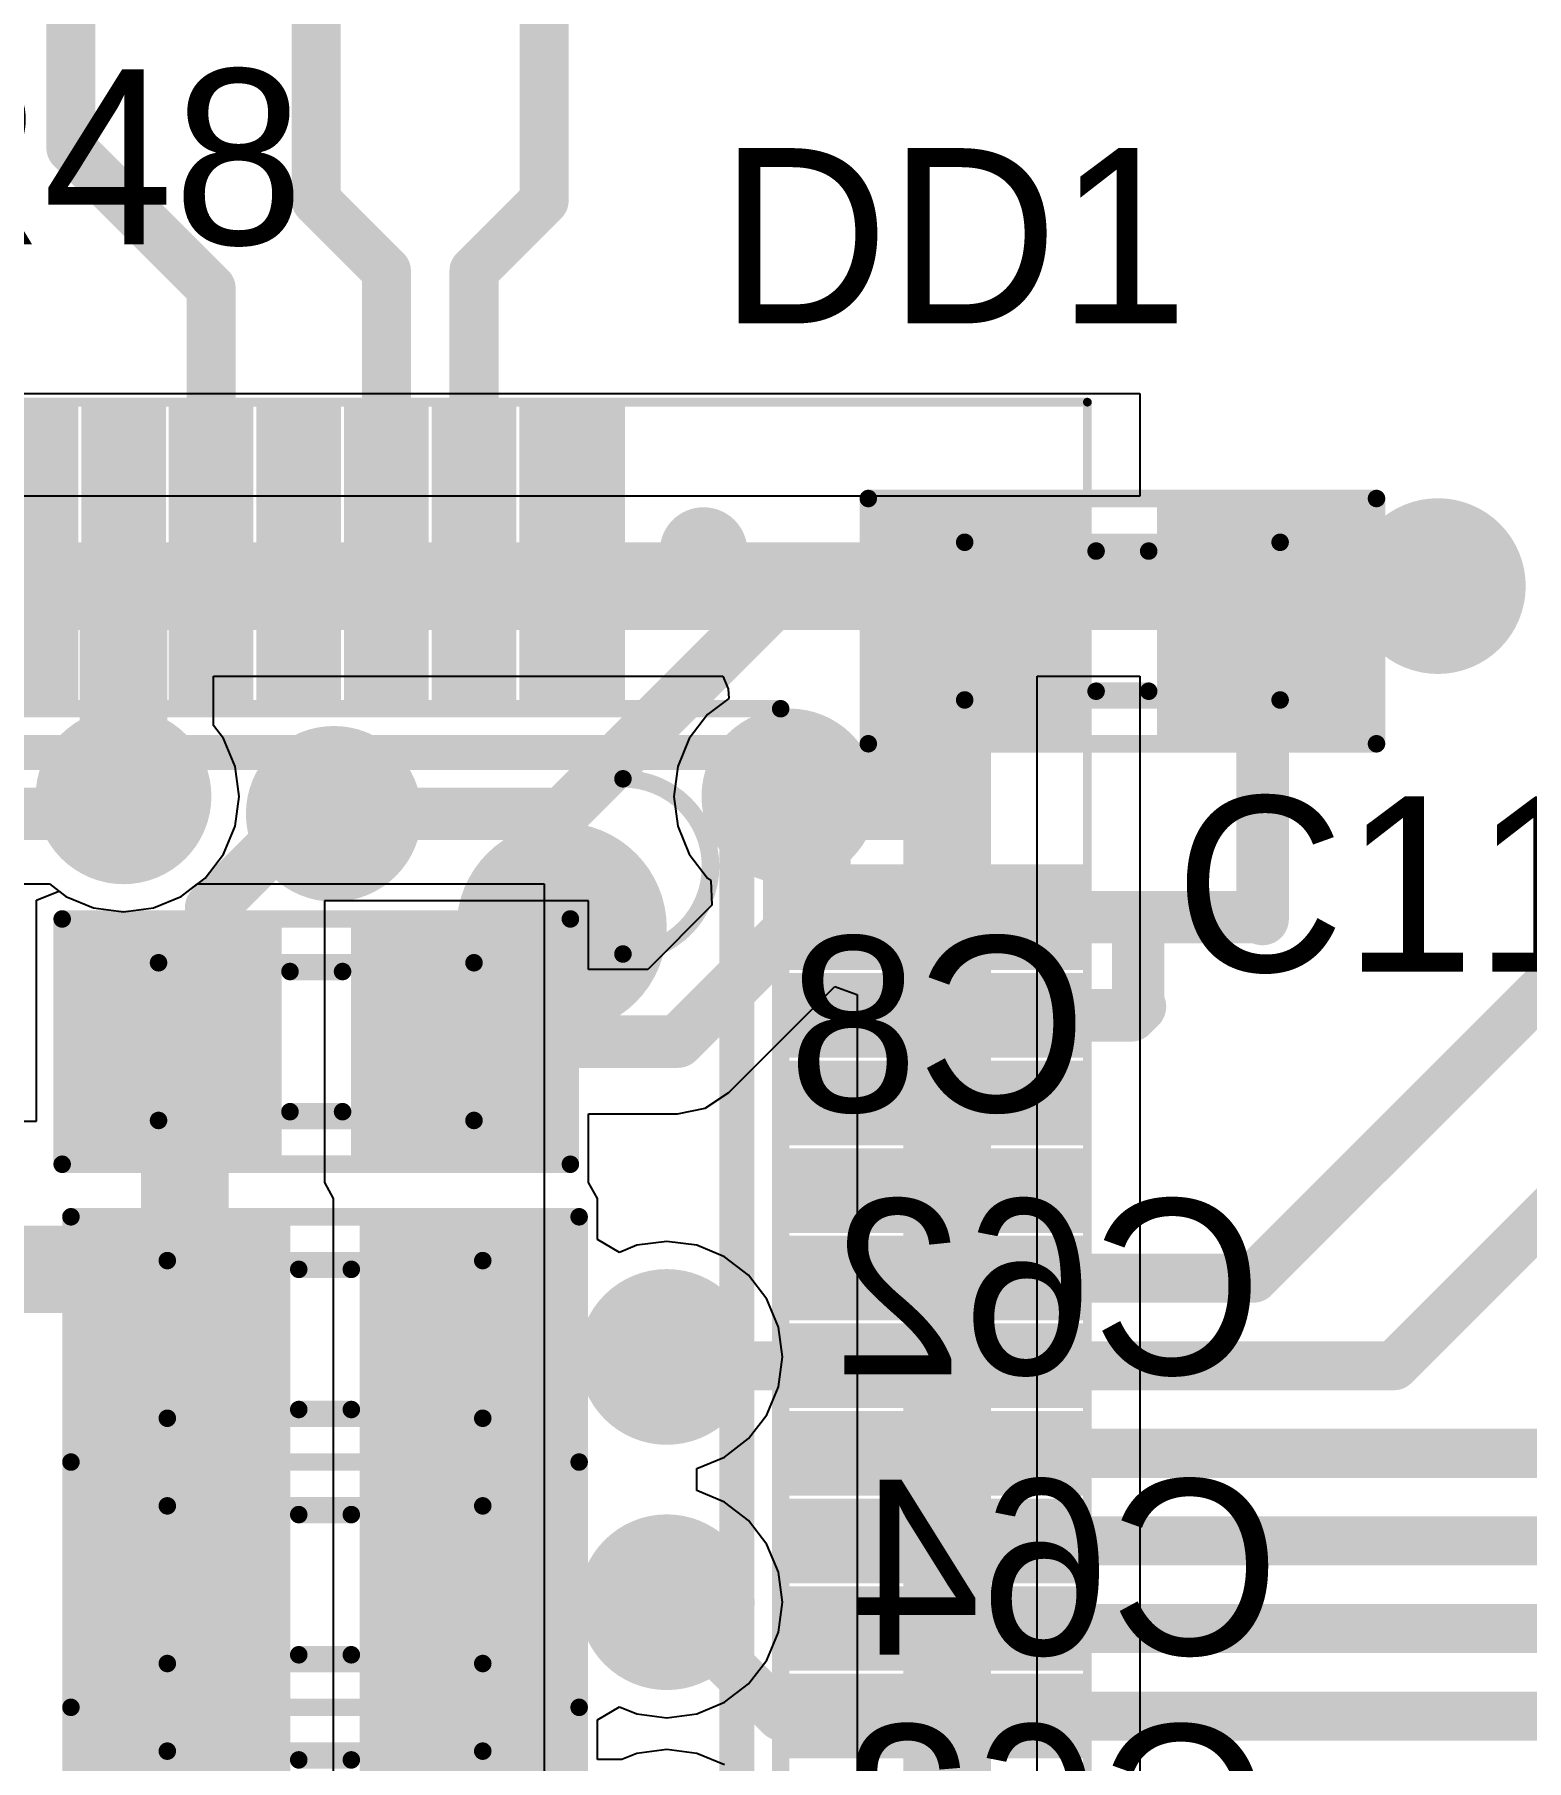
# Model space of a CAD drawing. Header units: millimetres. Extents: x 29 to 180, y 30 to 200.
# Drawn here: x 101.89 to 110.41, y 150.7 to 160.55 of the extents above; entities that cross this region are included whole.
import ezdxf

# ---------------------------------------------------------------- set-up
doc = ezdxf.new("R2010")
doc.units = ezdxf.units.MM
for name, color, linetype in [('BottomLayer', 5, 'Continuous'), ('BottomOverlay', 54, 'Continuous'), ('BottomPaste', 16, 'Continuous'), ('BottomSolder', 6, 'Continuous'), ('Mechanical13', 56, 'Continuous'), ('Mechanical15', 56, 'Continuous'), ('MultiLayer', 9, 'Continuous'), ('TopLayer', 1, 'Continuous'), ('TopOverlay', 2, 'Continuous'), ('TopPaste', 8, 'Continuous'), ('TopSolder', 216, 'Continuous'), ('ViaHoleLayer', 16, 'Continuous')]:
    doc.layers.add(name, color=color, linetype=linetype)

# ---------------------------------------------------------------- blocks, each defined once
blk = doc.blocks.new('SMD_C_0603_B_211')
at = {"layer": 'BottomLayer'}
for points in [[(-1.3, 0.55), (-1.3, -0.55), (-0.3, 0.55), (-0.3, -0.55)], [(0.3, 0.55), (0.3, -0.55), (1.3, 0.55), (1.3, -0.55)]]:
    blk.add_solid(points, dxfattribs=at)
at = {"layer": 'BottomOverlay', "const_width": 0.1}
for points in [[(-1.45, 0.7), (-1.45, -0.7)], [(1.45, 0.7), (-1.45, 0.7)], [(1.45, 0.7), (1.45, -0.7)], [(0.15, 0.4), (-0.15, 0.4)], [(0.15, -0.4), (-0.15, -0.4)], [(1.45, -0.7), (-1.45, -0.7)]]:
    blk.add_lwpolyline(points, dxfattribs=at)
at = {"layer": 'BottomOverlay', "const_width": 0.05}
for points in [[(-1.475, 0.7, 1), (-1.425, 0.7, 1)], [(-1.475, 0.7, 1), (-1.425, 0.7, 1)], [(1.425, 0.7, 1), (1.475, 0.7, 1)], [(1.425, 0.7, 1), (1.475, 0.7, 1)], [(-0.175, 0.4, 1), (-0.125, 0.4, 1)], [(0.125, 0.4, 1), (0.175, 0.4, 1)], [(-0.175, -0.4, 1), (-0.125, -0.4, 1)], [(0.125, -0.4, 1), (0.175, -0.4, 1)], [(-1.475, -0.7, 1), (-1.425, -0.7, 1)], [(-1.475, -0.7, 1), (-1.425, -0.7, 1)], [(1.425, -0.7, 1), (1.475, -0.7, 1)], [(1.425, -0.7, 1), (1.475, -0.7, 1)]]:
    blk.add_lwpolyline(points, format="xyb", close=True, dxfattribs=at)
at = {"layer": 'BottomPaste'}
for points in [[(-1.3, 0.55), (-1.3, -0.55), (-0.3, 0.55), (-0.3, -0.55)], [(0.3, 0.55), (0.3, -0.55), (1.3, 0.55), (1.3, -0.55)]]:
    blk.add_solid(points, dxfattribs=at)
at = {"layer": 'BottomSolder'}
for points in [[(-1.4016, 0.6516), (-1.4016, -0.6516), (-0.1984, 0.6516), (-0.1984, -0.6516)], [(0.1984, 0.6516), (0.1984, -0.6516), (1.4016, 0.6516), (1.4016, -0.6516)]]:
    blk.add_solid(points, dxfattribs=at)
at = {"layer": 'Mechanical13', "const_width": 0.1}
for points in [[(-0.9, 0.45), (-0.9, -0.45)], [(0.9, 0.45), (-0.9, 0.45)], [(0.9, 0.45), (0.9, -0.45)], [(0.9, -0.45), (-0.9, -0.45)]]:
    blk.add_lwpolyline(points, dxfattribs=at)
at = {"layer": 'Mechanical13', "const_width": 0.05}
for points in [[(-0.925, 0.45, 1), (-0.875, 0.45, 1)], [(-0.925, 0.45, 1), (-0.875, 0.45, 1)], [(0.875, 0.45, 1), (0.925, 0.45, 1)], [(0.875, 0.45, 1), (0.925, 0.45, 1)], [(-0.925, -0.45, 1), (-0.875, -0.45, 1)], [(-0.925, -0.45, 1), (-0.875, -0.45, 1)], [(0.875, -0.45, 1), (0.925, -0.45, 1)], [(0.875, -0.45, 1), (0.925, -0.45, 1)]]:
    blk.add_lwpolyline(points, format="xyb", close=True, dxfattribs=at)
at = {"layer": 'Mechanical15', "const_width": 0.05}
for points in [[(-1.475, 0.7), (-1.475, -0.7)], [(1.45, 0.7), (-1.475, 0.7)], [(1.45, 0.7), (1.45, -0.7)], [(1.45, -0.7), (-1.475, -0.7)]]:
    blk.add_lwpolyline(points, dxfattribs=at)
at = {"layer": 'Mechanical15', "const_width": 0.025}
for points in [[(-1.4875, 0.7, 1), (-1.4625, 0.7, 1)], [(-1.4875, 0.7, 1), (-1.4625, 0.7, 1)], [(1.4375, 0.7, 1), (1.4625, 0.7, 1)], [(1.4375, 0.7, 1), (1.4625, 0.7, 1)], [(-1.4875, -0.7, 1), (-1.4625, -0.7, 1)], [(-1.4875, -0.7, 1), (-1.4625, -0.7, 1)], [(1.4375, -0.7, 1), (1.4625, -0.7, 1)], [(1.4375, -0.7, 1), (1.4625, -0.7, 1)]]:
    blk.add_lwpolyline(points, format="xyb", close=True, dxfattribs=at)
blk = doc.blocks.new('SMD_C_0603_214')
at = {"layer": 'Mechanical13', "const_width": 0.1}
for points in [[(-0.9, 0.45), (-0.9, -0.45)], [(0.9, 0.45), (-0.9, 0.45)], [(0.9, 0.45), (0.9, -0.45)], [(0.9, -0.45), (-0.9, -0.45)]]:
    blk.add_lwpolyline(points, dxfattribs=at)
at = {"layer": 'Mechanical13', "const_width": 0.05}
for points in [[(-0.925, 0.45, 1), (-0.875, 0.45, 1)], [(-0.925, 0.45, 1), (-0.875, 0.45, 1)], [(0.875, 0.45, 1), (0.925, 0.45, 1)], [(0.875, 0.45, 1), (0.925, 0.45, 1)], [(-0.925, -0.45, 1), (-0.875, -0.45, 1)], [(-0.925, -0.45, 1), (-0.875, -0.45, 1)], [(0.875, -0.45, 1), (0.925, -0.45, 1)], [(0.875, -0.45, 1), (0.925, -0.45, 1)]]:
    blk.add_lwpolyline(points, format="xyb", close=True, dxfattribs=at)
at = {"layer": 'Mechanical15', "const_width": 0.05}
for points in [[(-1.475, 0.7), (-1.475, -0.7)], [(1.45, 0.7), (-1.475, 0.7)], [(1.45, 0.7), (1.45, -0.7)], [(1.45, -0.7), (-1.475, -0.7)]]:
    blk.add_lwpolyline(points, dxfattribs=at)
at = {"layer": 'Mechanical15', "const_width": 0.025}
for points in [[(-1.4875, 0.7, 1), (-1.4625, 0.7, 1)], [(-1.4875, 0.7, 1), (-1.4625, 0.7, 1)], [(1.4375, 0.7, 1), (1.4625, 0.7, 1)], [(1.4375, 0.7, 1), (1.4625, 0.7, 1)], [(-1.4875, -0.7, 1), (-1.4625, -0.7, 1)], [(-1.4875, -0.7, 1), (-1.4625, -0.7, 1)], [(1.4375, -0.7, 1), (1.4625, -0.7, 1)], [(1.4375, -0.7, 1), (1.4625, -0.7, 1)]]:
    blk.add_lwpolyline(points, format="xyb", close=True, dxfattribs=at)
at = {"layer": 'TopLayer'}
for points in [[(-0.3, -0.55), (-0.3, 0.55), (-1.3, -0.55), (-1.3, 0.55)], [(1.3, -0.55), (1.3, 0.55), (0.3, -0.55), (0.3, 0.55)]]:
    blk.add_solid(points, dxfattribs=at)
at = {"layer": 'TopOverlay', "const_width": 0.1}
for points in [[(-1.45, 0.7), (-1.45, -0.7)], [(1.45, 0.7), (-1.45, 0.7)], [(1.45, 0.7), (1.45, -0.7)], [(0.15, 0.4), (-0.15, 0.4)], [(0.15, -0.4), (-0.15, -0.4)], [(1.45, -0.7), (-1.45, -0.7)]]:
    blk.add_lwpolyline(points, dxfattribs=at)
at = {"layer": 'TopOverlay', "const_width": 0.05}
for points in [[(-1.475, 0.7, 1), (-1.425, 0.7, 1)], [(-1.475, 0.7, 1), (-1.425, 0.7, 1)], [(1.425, 0.7, 1), (1.475, 0.7, 1)], [(1.425, 0.7, 1), (1.475, 0.7, 1)], [(-0.175, 0.4, 1), (-0.125, 0.4, 1)], [(0.125, 0.4, 1), (0.175, 0.4, 1)], [(-0.175, -0.4, 1), (-0.125, -0.4, 1)], [(0.125, -0.4, 1), (0.175, -0.4, 1)], [(-1.475, -0.7, 1), (-1.425, -0.7, 1)], [(-1.475, -0.7, 1), (-1.425, -0.7, 1)], [(1.425, -0.7, 1), (1.475, -0.7, 1)], [(1.425, -0.7, 1), (1.475, -0.7, 1)]]:
    blk.add_lwpolyline(points, format="xyb", close=True, dxfattribs=at)
at = {"layer": 'TopPaste'}
for points in [[(-0.3, -0.55), (-0.3, 0.55), (-1.3, -0.55), (-1.3, 0.55)], [(1.3, -0.55), (1.3, 0.55), (0.3, -0.55), (0.3, 0.55)]]:
    blk.add_solid(points, dxfattribs=at)
at = {"layer": 'TopSolder'}
for points in [[(-0.1984, -0.6516), (-0.1984, 0.6516), (-1.4016, -0.6516), (-1.4016, 0.6516)], [(1.4016, -0.6516), (1.4016, 0.6516), (0.1984, -0.6516), (0.1984, 0.6516)]]:
    blk.add_solid(points, dxfattribs=at)
blk = doc.blocks.new('SMD_C_0603_B_263')
at = {"layer": 'BottomLayer'}
for points in [[(-1.3, 0.55), (-1.3, -0.55), (-0.3, 0.55), (-0.3, -0.55)], [(0.3, 0.55), (0.3, -0.55), (1.3, 0.55), (1.3, -0.55)]]:
    blk.add_solid(points, dxfattribs=at)
at = {"layer": 'BottomOverlay', "const_width": 0.1}
for points in [[(-1.45, -0.7), (-1.45, 0.7)], [(-1.45, 0.7), (1.45, 0.7)], [(1.45, -0.7), (1.45, 0.7)], [(-0.15, 0.4), (0.15, 0.4)], [(-0.15, -0.4), (0.15, -0.4)], [(-1.45, -0.7), (1.45, -0.7)]]:
    blk.add_lwpolyline(points, dxfattribs=at)
at = {"layer": 'BottomOverlay', "const_width": 0.05}
for points in [[(-1.475, 0.7, 1), (-1.425, 0.7, 1)], [(-1.475, 0.7, 1), (-1.425, 0.7, 1)], [(1.425, 0.7, 1), (1.475, 0.7, 1)], [(1.425, 0.7, 1), (1.475, 0.7, 1)], [(-0.175, 0.4, 1), (-0.125, 0.4, 1)], [(0.125, 0.4, 1), (0.175, 0.4, 1)], [(-0.175, -0.4, 1), (-0.125, -0.4, 1)], [(0.125, -0.4, 1), (0.175, -0.4, 1)], [(-1.475, -0.7, 1), (-1.425, -0.7, 1)], [(-1.475, -0.7, 1), (-1.425, -0.7, 1)], [(1.425, -0.7, 1), (1.475, -0.7, 1)], [(1.425, -0.7, 1), (1.475, -0.7, 1)]]:
    blk.add_lwpolyline(points, format="xyb", close=True, dxfattribs=at)
at = {"layer": 'BottomPaste'}
for points in [[(-1.3, 0.55), (-1.3, -0.55), (-0.3, 0.55), (-0.3, -0.55)], [(0.3, 0.55), (0.3, -0.55), (1.3, 0.55), (1.3, -0.55)]]:
    blk.add_solid(points, dxfattribs=at)
at = {"layer": 'BottomSolder'}
for points in [[(-1.4016, 0.6516), (-1.4016, -0.6516), (-0.1984, 0.6516), (-0.1984, -0.6516)], [(0.1984, 0.6516), (0.1984, -0.6516), (1.4016, 0.6516), (1.4016, -0.6516)]]:
    blk.add_solid(points, dxfattribs=at)
at = {"layer": 'Mechanical13', "const_width": 0.1}
for points in [[(-0.9, -0.45), (-0.9, 0.45)], [(-0.9, 0.45), (0.9, 0.45)], [(0.9, -0.45), (0.9, 0.45)], [(-0.9, -0.45), (0.9, -0.45)]]:
    blk.add_lwpolyline(points, dxfattribs=at)
at = {"layer": 'Mechanical13', "const_width": 0.05}
for points in [[(-0.925, 0.45, 1), (-0.875, 0.45, 1)], [(-0.925, 0.45, 1), (-0.875, 0.45, 1)], [(0.875, 0.45, 1), (0.925, 0.45, 1)], [(0.875, 0.45, 1), (0.925, 0.45, 1)], [(-0.925, -0.45, 1), (-0.875, -0.45, 1)], [(-0.925, -0.45, 1), (-0.875, -0.45, 1)], [(0.875, -0.45, 1), (0.925, -0.45, 1)], [(0.875, -0.45, 1), (0.925, -0.45, 1)]]:
    blk.add_lwpolyline(points, format="xyb", close=True, dxfattribs=at)
at = {"layer": 'Mechanical15', "const_width": 0.05}
for points in [[(-1.475, -0.7), (-1.475, 0.7)], [(-1.475, 0.7), (1.45, 0.7)], [(1.45, -0.7), (1.45, 0.7)], [(-1.475, -0.7), (1.45, -0.7)]]:
    blk.add_lwpolyline(points, dxfattribs=at)
at = {"layer": 'Mechanical15', "const_width": 0.025}
for points in [[(-1.4875, 0.7, 1), (-1.4625, 0.7, 1)], [(-1.4875, 0.7, 1), (-1.4625, 0.7, 1)], [(1.4375, 0.7, 1), (1.4625, 0.7, 1)], [(1.4375, 0.7, 1), (1.4625, 0.7, 1)], [(-1.4875, -0.7, 1), (-1.4625, -0.7, 1)], [(-1.4875, -0.7, 1), (-1.4625, -0.7, 1)], [(1.4375, -0.7, 1), (1.4625, -0.7, 1)], [(1.4375, -0.7, 1), (1.4625, -0.7, 1)]]:
    blk.add_lwpolyline(points, format="xyb", close=True, dxfattribs=at)
blk = doc.blocks.new('SMD_C_0603_B_264')
at = {"layer": 'BottomLayer'}
for points in [[(-1.3, 0.55), (-1.3, -0.55), (-0.3, 0.55), (-0.3, -0.55)], [(0.3, 0.55), (0.3, -0.55), (1.3, 0.55), (1.3, -0.55)]]:
    blk.add_solid(points, dxfattribs=at)
at = {"layer": 'BottomOverlay', "const_width": 0.1}
for points in [[(-1.45, -0.7), (-1.45, 0.7)], [(-1.45, 0.7), (1.45, 0.7)], [(1.45, -0.7), (1.45, 0.7)], [(-0.15, 0.4), (0.15, 0.4)], [(-0.15, -0.4), (0.15, -0.4)], [(-1.45, -0.7), (1.45, -0.7)]]:
    blk.add_lwpolyline(points, dxfattribs=at)
at = {"layer": 'BottomOverlay', "const_width": 0.05}
for points in [[(-1.475, 0.7, 1), (-1.425, 0.7, 1)], [(-1.475, 0.7, 1), (-1.425, 0.7, 1)], [(1.425, 0.7, 1), (1.475, 0.7, 1)], [(1.425, 0.7, 1), (1.475, 0.7, 1)], [(-0.175, 0.4, 1), (-0.125, 0.4, 1)], [(0.125, 0.4, 1), (0.175, 0.4, 1)], [(-0.175, -0.4, 1), (-0.125, -0.4, 1)], [(0.125, -0.4, 1), (0.175, -0.4, 1)], [(-1.475, -0.7, 1), (-1.425, -0.7, 1)], [(-1.475, -0.7, 1), (-1.425, -0.7, 1)], [(1.425, -0.7, 1), (1.475, -0.7, 1)], [(1.425, -0.7, 1), (1.475, -0.7, 1)]]:
    blk.add_lwpolyline(points, format="xyb", close=True, dxfattribs=at)
at = {"layer": 'BottomPaste'}
for points in [[(-1.3, 0.55), (-1.3, -0.55), (-0.3, 0.55), (-0.3, -0.55)], [(0.3, 0.55), (0.3, -0.55), (1.3, 0.55), (1.3, -0.55)]]:
    blk.add_solid(points, dxfattribs=at)
at = {"layer": 'BottomSolder'}
for points in [[(-1.4016, 0.6516), (-1.4016, -0.6516), (-0.1984, 0.6516), (-0.1984, -0.6516)], [(0.1984, 0.6516), (0.1984, -0.6516), (1.4016, 0.6516), (1.4016, -0.6516)]]:
    blk.add_solid(points, dxfattribs=at)
at = {"layer": 'Mechanical13', "const_width": 0.1}
for points in [[(-0.9, -0.45), (-0.9, 0.45)], [(-0.9, 0.45), (0.9, 0.45)], [(0.9, -0.45), (0.9, 0.45)], [(-0.9, -0.45), (0.9, -0.45)]]:
    blk.add_lwpolyline(points, dxfattribs=at)
at = {"layer": 'Mechanical13', "const_width": 0.05}
for points in [[(-0.925, 0.45, 1), (-0.875, 0.45, 1)], [(-0.925, 0.45, 1), (-0.875, 0.45, 1)], [(0.875, 0.45, 1), (0.925, 0.45, 1)], [(0.875, 0.45, 1), (0.925, 0.45, 1)], [(-0.925, -0.45, 1), (-0.875, -0.45, 1)], [(-0.925, -0.45, 1), (-0.875, -0.45, 1)], [(0.875, -0.45, 1), (0.925, -0.45, 1)], [(0.875, -0.45, 1), (0.925, -0.45, 1)]]:
    blk.add_lwpolyline(points, format="xyb", close=True, dxfattribs=at)
at = {"layer": 'Mechanical15', "const_width": 0.05}
for points in [[(-1.475, -0.7), (-1.475, 0.7)], [(-1.475, 0.7), (1.45, 0.7)], [(1.45, -0.7), (1.45, 0.7)], [(-1.475, -0.7), (1.45, -0.7)]]:
    blk.add_lwpolyline(points, dxfattribs=at)
at = {"layer": 'Mechanical15', "const_width": 0.025}
for points in [[(-1.4875, 0.7, 1), (-1.4625, 0.7, 1)], [(-1.4875, 0.7, 1), (-1.4625, 0.7, 1)], [(1.4375, 0.7, 1), (1.4625, 0.7, 1)], [(1.4375, 0.7, 1), (1.4625, 0.7, 1)], [(-1.4875, -0.7, 1), (-1.4625, -0.7, 1)], [(-1.4875, -0.7, 1), (-1.4625, -0.7, 1)], [(1.4375, -0.7, 1), (1.4625, -0.7, 1)], [(1.4375, -0.7, 1), (1.4625, -0.7, 1)]]:
    blk.add_lwpolyline(points, format="xyb", close=True, dxfattribs=at)
blk = doc.blocks.new('SMD_C_0603_B_265')
at = {"layer": 'BottomLayer'}
for points in [[(-1.3, 0.55), (-1.3, -0.55), (-0.3, 0.55), (-0.3, -0.55)], [(0.3, 0.55), (0.3, -0.55), (1.3, 0.55), (1.3, -0.55)]]:
    blk.add_solid(points, dxfattribs=at)
at = {"layer": 'BottomOverlay', "const_width": 0.1}
for points in [[(-1.45, -0.7), (-1.45, 0.7)], [(-1.45, 0.7), (1.45, 0.7)], [(1.45, -0.7), (1.45, 0.7)], [(-0.15, 0.4), (0.15, 0.4)], [(-0.15, -0.4), (0.15, -0.4)], [(-1.45, -0.7), (1.45, -0.7)]]:
    blk.add_lwpolyline(points, dxfattribs=at)
at = {"layer": 'BottomOverlay', "const_width": 0.05}
for points in [[(-1.475, 0.7, 1), (-1.425, 0.7, 1)], [(-1.475, 0.7, 1), (-1.425, 0.7, 1)], [(1.425, 0.7, 1), (1.475, 0.7, 1)], [(1.425, 0.7, 1), (1.475, 0.7, 1)], [(-0.175, 0.4, 1), (-0.125, 0.4, 1)], [(0.125, 0.4, 1), (0.175, 0.4, 1)], [(-0.175, -0.4, 1), (-0.125, -0.4, 1)], [(0.125, -0.4, 1), (0.175, -0.4, 1)], [(-1.475, -0.7, 1), (-1.425, -0.7, 1)], [(-1.475, -0.7, 1), (-1.425, -0.7, 1)], [(1.425, -0.7, 1), (1.475, -0.7, 1)], [(1.425, -0.7, 1), (1.475, -0.7, 1)]]:
    blk.add_lwpolyline(points, format="xyb", close=True, dxfattribs=at)
at = {"layer": 'BottomPaste'}
for points in [[(-1.3, 0.55), (-1.3, -0.55), (-0.3, 0.55), (-0.3, -0.55)], [(0.3, 0.55), (0.3, -0.55), (1.3, 0.55), (1.3, -0.55)]]:
    blk.add_solid(points, dxfattribs=at)
at = {"layer": 'BottomSolder'}
for points in [[(-1.4016, 0.6516), (-1.4016, -0.6516), (-0.1984, 0.6516), (-0.1984, -0.6516)], [(0.1984, 0.6516), (0.1984, -0.6516), (1.4016, 0.6516), (1.4016, -0.6516)]]:
    blk.add_solid(points, dxfattribs=at)
at = {"layer": 'Mechanical13', "const_width": 0.1}
for points in [[(-0.9, -0.45), (-0.9, 0.45)], [(-0.9, 0.45), (0.9, 0.45)], [(0.9, -0.45), (0.9, 0.45)], [(-0.9, -0.45), (0.9, -0.45)]]:
    blk.add_lwpolyline(points, dxfattribs=at)
at = {"layer": 'Mechanical13', "const_width": 0.05}
for points in [[(-0.925, 0.45, 1), (-0.875, 0.45, 1)], [(-0.925, 0.45, 1), (-0.875, 0.45, 1)], [(0.875, 0.45, 1), (0.925, 0.45, 1)], [(0.875, 0.45, 1), (0.925, 0.45, 1)], [(-0.925, -0.45, 1), (-0.875, -0.45, 1)], [(-0.925, -0.45, 1), (-0.875, -0.45, 1)], [(0.875, -0.45, 1), (0.925, -0.45, 1)], [(0.875, -0.45, 1), (0.925, -0.45, 1)]]:
    blk.add_lwpolyline(points, format="xyb", close=True, dxfattribs=at)
at = {"layer": 'Mechanical15', "const_width": 0.05}
for points in [[(-1.475, -0.7), (-1.475, 0.7)], [(-1.475, 0.7), (1.45, 0.7)], [(1.45, -0.7), (1.45, 0.7)], [(-1.475, -0.7), (1.45, -0.7)]]:
    blk.add_lwpolyline(points, dxfattribs=at)
at = {"layer": 'Mechanical15', "const_width": 0.025}
for points in [[(-1.4875, 0.7, 1), (-1.4625, 0.7, 1)], [(-1.4875, 0.7, 1), (-1.4625, 0.7, 1)], [(1.4375, 0.7, 1), (1.4625, 0.7, 1)], [(1.4375, 0.7, 1), (1.4625, 0.7, 1)], [(-1.4875, -0.7, 1), (-1.4625, -0.7, 1)], [(-1.4875, -0.7, 1), (-1.4625, -0.7, 1)], [(1.4375, -0.7, 1), (1.4625, -0.7, 1)], [(1.4375, -0.7, 1), (1.4625, -0.7, 1)]]:
    blk.add_lwpolyline(points, format="xyb", close=True, dxfattribs=at)
blk = doc.blocks.new('SOT486_1_V_621')
at = {"layer": 'Mechanical13', "const_width": 0.1}
for points in [[(10, 10), (-10, 10)], [(-10, -10), (-10, 10)]]:
    blk.add_lwpolyline(points, dxfattribs=at)
at = {"layer": 'Mechanical13'}
for points, const_width in [([(-10.025, 10, 1), (-9.975, 10, 1)], 0.05), ([(-10.025, 10, 1), (-9.975, 10, 1)], 0.05), ([(-8.6, 9.1, 1), (-9.6, 9.1, 1)], 0.1), ([(-9.625, 9.1, 1), (-9.575, 9.1, 1)], 0.05), ([(-8.625, 9.1, 1), (-8.575, 9.1, 1)], 0.05)]:
    blk.add_lwpolyline(points, format="xyb", close=True, dxfattribs=dict(at, const_width=const_width))
at = {"layer": 'Mechanical15', "const_width": 0.05}
for points in [[(11.75, 11.75), (-11.75, 11.75)], [(-11.75, -11.75), (-11.75, 11.75)]]:
    blk.add_lwpolyline(points, dxfattribs=at)
at = {"layer": 'Mechanical15', "const_width": 0.025}
blk.add_lwpolyline([(-11.7625, 11.75, 1), (-11.7375, 11.75, 1)], format="xyb", close=True, dxfattribs=at)
blk.add_lwpolyline([(-11.7625, 11.75, 1), (-11.7375, 11.75, 1)], format="xyb", close=True, dxfattribs=at)
at = {"layer": 'TopLayer'}
for points in [[(-9.01, 10.15), (-8.61, 10.15), (-9.01, 11.65), (-8.61, 11.65)], [(-8.39, 10.15), (-8.11, 10.15), (-8.39, 11.65), (-8.11, 11.65)], [(-7.89, 10.15), (-7.61, 10.15), (-7.89, 11.65), (-7.61, 11.65)], [(-7.39, 10.15), (-7.11, 10.15), (-7.39, 11.65), (-7.11, 11.65)], [(-6.89, 10.15), (-6.61, 10.15), (-6.89, 11.65), (-6.61, 11.65)], [(-6.39, 10.15), (-6.11, 10.15), (-6.39, 11.65), (-6.11, 11.65)], [(-5.89, 10.15), (-5.61, 10.15), (-5.89, 11.65), (-5.61, 11.65)], [(-5.39, 10.15), (-5.11, 10.15), (-5.39, 11.65), (-5.11, 11.65)], [(-4.89, 10.15), (-4.61, 10.15), (-4.89, 11.65), (-4.61, 11.65)], [(-4.39, 10.15), (-4.11, 10.15), (-4.39, 11.65), (-4.11, 11.65)], [(-10.15, 8.61), (-10.15, 9.01), (-11.65, 8.61), (-11.65, 9.01)], [(-10.15, 8.11), (-10.15, 8.39), (-11.65, 8.11), (-11.65, 8.39)], [(-10.15, 7.61), (-10.15, 7.89), (-11.65, 7.61), (-11.65, 7.89)], [(-10.15, 7.11), (-10.15, 7.39), (-11.65, 7.11), (-11.65, 7.39)], [(-10.15, 6.61), (-10.15, 6.89), (-11.65, 6.61), (-11.65, 6.89)], [(-10.15, 6.11), (-10.15, 6.39), (-11.65, 6.11), (-11.65, 6.39)], [(-10.15, 5.61), (-10.15, 5.89), (-11.65, 5.61), (-11.65, 5.89)]]:
    blk.add_solid(points, dxfattribs=at)
at = {"layer": 'TopOverlay'}
for points, const_width in [([(-10.775, 9.56, 1), (-11.025, 9.56, 1)], 0.25), ([(-9.8, 9.75, 1), (-9.7, 9.75, 1)], 0.1), ([(-9.8, 9.75, 1), (-9.7, 9.75, 1)], 0.1), ([(-11.0875, 9.56, 1), (-10.9625, 9.56, 1)], 0.125), ([(-10.8375, 9.56, 1), (-10.7125, 9.56, 1)], 0.125), ([(-8.45, 8.75, 1), (-9.05, 8.75, 1)], 0.6), ([(-9.2, 8.75, 1), (-8.9, 8.75, 1)], 0.3), ([(-8.6, 8.75, 1), (-8.3, 8.75, 1)], 0.3)]:
    blk.add_lwpolyline(points, format="xyb", close=True, dxfattribs=dict(at, const_width=const_width))
at = {"layer": 'TopOverlay', "const_width": 0.2}
for points in [[(9.75, 9.75), (-9.75, 9.75)], [(-9.75, -9.75), (-9.75, 9.75)]]:
    blk.add_lwpolyline(points, dxfattribs=at)
at = {"layer": 'TopPaste'}
for points in [[(-9.01, 10.15), (-8.61, 10.15), (-9.01, 11.65), (-8.61, 11.65)], [(-8.39, 10.15), (-8.11, 10.15), (-8.39, 11.65), (-8.11, 11.65)], [(-7.89, 10.15), (-7.61, 10.15), (-7.89, 11.65), (-7.61, 11.65)], [(-7.39, 10.15), (-7.11, 10.15), (-7.39, 11.65), (-7.11, 11.65)], [(-6.89, 10.15), (-6.61, 10.15), (-6.89, 11.65), (-6.61, 11.65)], [(-6.39, 10.15), (-6.11, 10.15), (-6.39, 11.65), (-6.11, 11.65)], [(-5.89, 10.15), (-5.61, 10.15), (-5.89, 11.65), (-5.61, 11.65)], [(-5.39, 10.15), (-5.11, 10.15), (-5.39, 11.65), (-5.11, 11.65)], [(-4.89, 10.15), (-4.61, 10.15), (-4.89, 11.65), (-4.61, 11.65)], [(-4.39, 10.15), (-4.11, 10.15), (-4.39, 11.65), (-4.11, 11.65)], [(-10.15, 8.61), (-10.15, 9.01), (-11.65, 8.61), (-11.65, 9.01)], [(-10.15, 8.11), (-10.15, 8.39), (-11.65, 8.11), (-11.65, 8.39)], [(-10.15, 7.61), (-10.15, 7.89), (-11.65, 7.61), (-11.65, 7.89)], [(-10.15, 7.11), (-10.15, 7.39), (-11.65, 7.11), (-11.65, 7.39)], [(-10.15, 6.61), (-10.15, 6.89), (-11.65, 6.61), (-11.65, 6.89)], [(-10.15, 6.11), (-10.15, 6.39), (-11.65, 6.11), (-11.65, 6.39)], [(-10.15, 5.61), (-10.15, 5.89), (-11.65, 5.61), (-11.65, 5.89)]]:
    blk.add_solid(points, dxfattribs=at)
at = {"layer": 'TopSolder'}
for points in [[(-9.1116, 10.0484), (-8.5084, 10.0484), (-9.1116, 11.7516), (-8.5084, 11.7516)], [(-8.4916, 10.0484), (-8.0084, 10.0484), (-8.4916, 11.7516), (-8.0084, 11.7516)], [(-7.9916, 10.0484), (-7.5084, 10.0484), (-7.9916, 11.7516), (-7.5084, 11.7516)], [(-7.4916, 10.0484), (-7.0084, 10.0484), (-7.4916, 11.7516), (-7.0084, 11.7516)], [(-6.9916, 10.0484), (-6.5084, 10.0484), (-6.9916, 11.7516), (-6.5084, 11.7516)], [(-6.4916, 10.0484), (-6.0084, 10.0484), (-6.4916, 11.7516), (-6.0084, 11.7516)], [(-5.9916, 10.0484), (-5.5084, 10.0484), (-5.9916, 11.7516), (-5.5084, 11.7516)], [(-5.4916, 10.0484), (-5.0084, 10.0484), (-5.4916, 11.7516), (-5.0084, 11.7516)], [(-4.9916, 10.0484), (-4.5084, 10.0484), (-4.9916, 11.7516), (-4.5084, 11.7516)], [(-4.4916, 10.0484), (-4.0084, 10.0484), (-4.4916, 11.7516), (-4.0084, 11.7516)], [(-10.0484, 8.5084), (-10.0484, 9.1116), (-11.7516, 8.5084), (-11.7516, 9.1116)], [(-10.0484, 8.0084), (-10.0484, 8.4916), (-11.7516, 8.0084), (-11.7516, 8.4916)], [(-10.0484, 7.5084), (-10.0484, 7.9916), (-11.7516, 7.5084), (-11.7516, 7.9916)], [(-10.0484, 7.0084), (-10.0484, 7.4916), (-11.7516, 7.0084), (-11.7516, 7.4916)], [(-10.0484, 6.5084), (-10.0484, 6.9916), (-11.7516, 6.5084), (-11.7516, 6.9916)], [(-10.0484, 6.0084), (-10.0484, 6.4916), (-11.7516, 6.0084), (-11.7516, 6.4916)], [(-10.0484, 5.5084), (-10.0484, 5.9916), (-11.7516, 5.5084), (-11.7516, 5.9916)]]:
    blk.add_solid(points, dxfattribs=at)

msp = doc.modelspace()

# ---------------------------------------------------------------- linework, layer by layer
at = {"layer": 'BottomLayer'}
for p, q in [((98.9, 158.5), (108.2, 158.5)), ((108.2, 158.5), (108.2, 157.9139)), ((108.2, 157.9139), (88.8, 157.9139)), ((102.9139, 156.6046), (102.9139, 156.8861)), ((102.9139, 156.8861), (105.8192, 156.8861)), ((105.8192, 156.8861), (105.851, 156.8142)), ((107.6139, 156.2), (107.6139, 156.8861)), ((107.6139, 156.8861), (108.2, 156.8861)), ((108.2, 156.8861), (108.2, 137.067)), ((105.8545, 156.7591), (105.7334, 156.6662)), ((105.851, 156.8142), (105.8545, 156.7591)), ((105.7334, 156.6662), (105.6286, 156.5296)), ((102.9713, 156.5298), (102.9139, 156.6046)), ((103.0372, 156.3707), (102.9713, 156.5298)), ((105.6286, 156.5296), (105.5627, 156.3705)), ((103.0596, 156.2), (103.0372, 156.3707)), ((105.5627, 156.3705), (105.5402, 156.1997)), ((103.0372, 156.0293), (103.0596, 156.2)), ((105.5402, 156.1997), (105.5627, 156.029)), ((107.6139, 149), (107.6139, 156.2)), ((102.9713, 155.8702), (103.0372, 156.0293)), ((105.5627, 156.029), (105.6286, 155.8699)), ((102.8664, 155.7336), (102.9713, 155.8702)), ((105.6286, 155.8699), (105.7334, 155.7333)), ((101.904, 155.6073), (102.031, 155.6588)), ((102.031, 155.6588), (102.0702, 155.6287)), ((102.7298, 155.6287), (102.8664, 155.7336)), ((105.7334, 155.7333), (105.7508, 155.72)), ((105.7508, 155.72), (105.7577, 155.5781)), ((101.904, 154.346), (101.904, 155.6073)), ((102.0702, 155.6287), (102.2293, 155.5628)), ((102.2293, 155.5628), (102.4, 155.5404)), ((102.4, 155.5404), (102.5707, 155.5628)), ((102.5707, 155.5628), (102.7298, 155.6287)), ((105.054, 155.604), (103.546, 155.604)), ((103.546, 155.604), (103.546, 153.996)), ((105.054, 155.2119), (105.054, 155.604)), ((105.7577, 155.5781), (105.3915, 155.2119)), ((105.3915, 155.2119), (105.054, 155.2119)), ((105.8534, 154.5087), (106.4591, 155.1145)), ((106.4591, 155.1145), (106.5852, 155.0695)), ((106.5852, 155.0695), (106.5861, 155.0688)), ((106.5861, 155.0688), (106.5861, 149.5136)), ((105.7198, 154.4194), (105.8534, 154.5087)), ((105.054, 153.996), (105.054, 154.3881)), ((105.054, 154.3881), (105.5621, 154.3881)), ((105.5621, 154.3881), (105.7198, 154.4194)), ((100.296, 154.346), (101.904, 154.346)), ((103.546, 153.996), (103.546, 153.996)), ((103.546, 153.996), (103.596, 153.904)), ((105.104, 153.904), (105.054, 153.996)), ((103.596, 153.904), (103.596, 152.296)), ((105.104, 153.671), (105.104, 153.904)), ((105.104, 153.904), (105.104, 153.904)), ((105.231, 153.5965), (105.104, 153.671)), ((105.3293, 153.6372), (105.231, 153.5965)), ((105.5, 153.6596), (105.3293, 153.6372)), ((105.6707, 153.6372), (105.5, 153.6596)), ((105.8298, 153.5713), (105.6707, 153.6372)), ((105.9664, 153.4664), (105.8298, 153.5713)), ((106.0713, 153.3298), (105.9664, 153.4664)), ((106.1372, 153.1707), (106.0713, 153.3298)), ((106.1596, 153), (106.1372, 153.1707)), ((106.1372, 152.8293), (106.1596, 153)), ((106.0713, 152.6702), (106.1372, 152.8293)), ((105.9664, 152.5336), (106.0713, 152.6702)), ((105.8298, 152.4287), (105.9664, 152.5336)), ((105.6707, 152.3628), (105.8298, 152.4287)), ((105.6707, 152.2372), (105.6707, 152.3628)), ((103.596, 152.296), (103.596, 150.896)), ((105.8298, 152.1713), (105.6707, 152.2372)), ((105.9664, 152.0664), (105.8298, 152.1713)), ((106.0713, 151.9298), (105.9664, 152.0664)), ((106.1372, 151.7707), (106.0713, 151.9298)), ((106.1596, 151.6), (106.1372, 151.7707)), ((106.1372, 151.4293), (106.1596, 151.6)), ((106.0713, 151.2702), (106.1372, 151.4293)), ((105.9664, 151.1336), (106.0713, 151.2702)), ((105.8298, 151.0287), (105.9664, 151.1336)), ((105.6707, 150.9628), (105.8298, 151.0287)), ((105.104, 150.929), (105.231, 151.0035)), ((105.231, 151.0035), (105.3293, 150.9628)), ((105.3293, 150.9628), (105.5, 150.9404)), ((105.5, 150.9404), (105.6707, 150.9628)), ((103.596, 150.896), (103.596, 149.496)), ((105.104, 150.7017), (105.104, 150.929)), ((105.3293, 150.7372), (105.2437, 150.7017)), ((105.5, 150.7596), (105.3293, 150.7372)), ((105.6707, 150.7372), (105.5, 150.7596)), ((105.8298, 150.6713), (105.6707, 150.7372)), ((105.2437, 150.7017), (105.104, 150.7017))]:
    msp.add_line(p, q, dxfattribs=at)
for points, const_width in [([(109.7, 157.4, 1), (110.1, 157.4, 1)], 0.4), ([(102.275, 157.4, 1), (102.525, 157.4, 1)], 0.25), ([(102.275, 157.4, 1), (102.525, 157.4, 1)], 0.25), ([(102.275, 157.4, 1), (102.525, 157.4, 1)], 0.25), ([(106.975, 157.4, 1), (107.225, 157.4, 1)], 0.25), ([(106.975, 157.4, 1), (107.225, 157.4, 1)], 0.25), ([(106.975, 157.4, 1), (107.225, 157.4, 1)], 0.25), ([(109.775, 157.4, 1), (110.025, 157.4, 1)], 0.25), ([(102.2, 156.2, 1), (102.6, 156.2, 1)], 0.4), ([(105.9998, 156.1997, 1), (106.3998, 156.1997, 1)], 0.4), ([(102.275, 156.2, 1), (102.525, 156.2, 1)], 0.25), ([(103.4, 156.1, 1), (103.8, 156.1, 1)], 0.4), ([(106.0749, 156.2, 1), (106.3248, 156.2, 1)], 0.25), ([(106.975, 156.2, 1), (107.225, 156.2, 1)], 0.25), ([(106.975, 156.2, 1), (107.225, 156.2, 1)], 0.25), ([(106.975, 156.2, 1), (107.225, 156.2, 1)], 0.25), ([(102.325, 156.2, 1), (102.475, 156.2, 1)], 0.15), ([(106.1248, 156.2, 1), (106.2748, 156.2, 1)], 0.15), ([(102.225, 156.1, 1), (102.375, 156.1, 1)], 0.15), ([(102.225, 156.1, 1), (102.375, 156.1, 1)], 0.15), ([(103.362, 156.1, 1), (103.512, 156.1, 1)], 0.15), ([(103.362, 156.1, 1), (103.512, 156.1, 1)], 0.15), ([(103.525, 156.1, 1), (103.675, 156.1, 1)], 0.15), ([(102.825, 155.563, 1), (102.975, 155.563, 1)], 0.15), ([(102.825, 155.563, 1), (102.975, 155.563, 1)], 0.15), ([(106.1248, 155.4377, 1), (106.2748, 155.4377, 1)], 0.15), ([(106.1248, 155.4377, 1), (106.2748, 155.4377, 1)], 0.15), ([(104.225, 155.1, 1), (104.375, 155.1, 1)], 0.15), ([(102.825, 155, 1), (102.975, 155, 1)], 0.15), ([(102.825, 155, 1), (102.975, 155, 1)], 0.15), ([(102.575, 154.8, 1), (102.825, 154.8, 1)], 0.25), ([(102.625, 154.75, 1), (102.875, 154.75, 1)], 0.25), ([(102.625, 154.75, 1), (102.875, 154.75, 1)], 0.25), ([(102.625, 154.8, 1), (102.775, 154.8, 1)], 0.15), ([(104.525, 154.8, 1), (104.675, 154.8, 1)], 0.15), ([(104.525, 154.8, 1), (104.675, 154.8, 1)], 0.15), ([(105.4871, 154.8, 1), (105.6371, 154.8, 1)], 0.15), ([(105.4871, 154.8, 1), (105.6371, 154.8, 1)], 0.15), ([(102.625, 153.7, 1), (102.875, 153.7, 1)], 0.25), ([(102.625, 153.7, 1), (102.875, 153.7, 1)], 0.25), ([(102.625, 153.7, 1), (102.875, 153.7, 1)], 0.25), ([(102.425, 153.5, 1), (102.675, 153.5, 1)], 0.25), ([(102.425, 153.5, 1), (102.675, 153.5, 1)], 0.25), ([(105.3, 153, 1), (105.7, 153, 1)], 0.4), ([(102.625, 153.1, 1), (102.875, 153.1, 1)], 0.25), ([(102.625, 153.1, 1), (102.875, 153.1, 1)], 0.25), ([(104.28, 153.1, 1), (104.42, 153.1, 1)], 0.14), ([(104.38, 153, 1), (104.52, 153, 1)], 0.14), ([(104.38, 153, 1), (104.52, 153, 1)], 0.14), ([(105.43, 153, 1), (105.57, 153, 1)], 0.14), ([(102.625, 151.7, 1), (102.875, 151.7, 1)], 0.25), ([(102.625, 151.7, 1), (102.875, 151.7, 1)], 0.25), ([(105.3, 151.6, 1), (105.7, 151.6, 1)], 0.4), ([(104.28, 151.7, 1), (104.42, 151.7, 1)], 0.14), ([(104.38, 151.6, 1), (104.52, 151.6, 1)], 0.14), ([(104.38, 151.6, 1), (104.52, 151.6, 1)], 0.14), ([(105.43, 151.6, 1), (105.57, 151.6, 1)], 0.14)]:
    msp.add_lwpolyline(points, format="xyb", close=True, dxfattribs=dict(at, const_width=const_width))
for points, const_width in [([(96.3, 157.4), (102.4, 157.4)], 0.5), ([(102.4, 156.2), (102.4, 157.4)], 0.5), ([(102.4, 157.4), (107.1, 157.4)], 0.5), ([(107.1, 157.4), (109.9, 157.4)], 0.5), ([(107.1, 156.2), (107.1, 157.4)], 0.5), ([(106.1998, 156.2), (107.1, 156.2)], 0.5), ([(107.1, 149), (107.1, 156.2)], 0.5), ([(102.3, 156.1), (102.4, 156.2)], 0.3), ([(106.1998, 155.4377), (106.1998, 156.2)], 0.3), ([(101.1, 156.1), (102.3, 156.1)], 0.3), ([(102.9, 155.563), (103.437, 156.1)], 0.3), ([(103.437, 156.1), (103.6, 156.1)], 0.3), ([(102.9, 155), (102.9, 155.563)], 0.3), ([(105.5621, 154.8), (106.1998, 155.4377)], 0.3), ([(104.3, 155.1), (104.6, 154.8)], 0.3), ([(102.7, 154.8), (102.9, 155)], 0.3), ([(102.7, 154.8), (102.75, 154.75)], 0.5), ([(102.75, 153.7), (102.75, 154.75)], 0.5), ([(104.6, 154.8), (105.5621, 154.8)], 0.3), ([(102.55, 153.5), (102.75, 153.7)], 0.5), ([(102.75, 153.1), (102.75, 153.7)], 0.5), ([(101.1, 153.5), (102.55, 153.5)], 0.5), ([(102.75, 151.7), (102.75, 153.1)], 0.5), ([(104.35, 153.1), (104.45, 153)], 0.28), ([(104.45, 153), (105.5, 153)], 0.28), ([(102.75, 150.3), (102.75, 151.7)], 0.5), ([(104.35, 151.7), (104.45, 151.6)], 0.28), ([(104.45, 151.6), (105.5, 151.6)], 0.28)]:
    msp.add_lwpolyline(points, dxfattribs=dict(at, const_width=const_width))
at = {"layer": 'BottomSolder', "const_width": 0.5016}
for points in [[(109.6492, 157.4, 1), (110.1508, 157.4, 1)], [(102.1492, 156.2, 1), (102.6508, 156.2, 1)], [(105.949, 156.1997, 1), (106.4506, 156.1997, 1)], [(103.3492, 156.1, 1), (103.8508, 156.1, 1)], [(105.2492, 153, 1), (105.7508, 153, 1)], [(105.2492, 151.6, 1), (105.7508, 151.6, 1)]]:
    msp.add_lwpolyline(points, format="xyb", close=True, dxfattribs=at)
at = {"layer": 'MultiLayer', "const_width": 0.4}
for points in [[(109.7, 157.4, 1), (110.1, 157.4, 1)], [(102.2, 156.2, 1), (102.6, 156.2, 1)], [(105.9998, 156.1997, 1), (106.3998, 156.1997, 1)], [(103.4, 156.1, 1), (103.8, 156.1, 1)], [(105.3, 153, 1), (105.7, 153, 1)], [(105.3, 151.6, 1), (105.7, 151.6, 1)]]:
    msp.add_lwpolyline(points, format="xyb", close=True, dxfattribs=at)
at = {"layer": 'TopLayer'}
for p, q in [((98.9, 155.7), (101.9773, 155.7)), ((101.9773, 155.7), (102.0702, 155.6287)), ((102.7298, 155.6287), (102.8227, 155.7)), ((102.8227, 155.7), (104.8, 155.7)), ((104.8, 155.7), (104.8, 137.8)), ((102.0702, 155.6287), (102.2293, 155.5628)), ((102.2293, 155.5628), (102.4, 155.5404)), ((102.4, 155.5404), (102.5707, 155.5628)), ((102.5707, 155.5628), (102.7298, 155.6287))]:
    msp.add_line(p, q, dxfattribs=at)
for points, const_width in [([(102.1, 159.9), (102.1, 161.2)], 0.28), ([(103.5, 159.6), (103.5, 161.2)], 0.28), ([(104.8, 159.6), (104.8, 161.2)], 0.28), ([(108.85, 153.45), (116.6, 161.2)], 0.28), ([(102.1, 159.9), (102.9, 159.1)], 0.28), ([(109.65, 152.95), (116.5, 159.8)], 0.28), ([(103.5, 159.6), (103.9, 159.2)], 0.28), ([(104.4, 159.2), (104.8, 159.6)], 0.28), ([(103.9, 157.6), (103.9, 159.2)], 0.28), ([(104.4, 157.6), (104.4, 159.2)], 0.28), ([(102.9, 157.6), (102.9, 159.1)], 0.28), ([(102.4, 156.3), (102.4, 157.6)], 0.3), ([(108.9, 157.2), (109.1, 157.4)], 0.5), ([(109.1, 157.4), (109.9, 157.4)], 0.5), ([(104.905, 156.1), (106.209, 157.404)], 0.3), ([(106.209, 157.404), (106.833, 157.404)], 0.3), ([(106.833, 157.404), (107.037, 157.2)], 0.3), ([(107.037, 157.2), (107.3, 157.2)], 0.3), ([(108.9, 155.5), (108.9, 157.2)], 0.3), ([(106.1998, 156.3994), (106.2, 156.3996)], 0.3), ([(106.1998, 156.1997), (106.1998, 156.3994)], 0.3), ([(106.2, 156.3996), (106.4, 156.1996)], 0.3), ([(102.3, 156.2), (102.4, 156.3)], 0.3), ([(102.4, 156.3), (102.4, 156.3)], 0.3), ([(102.3, 156.2), (102.4, 156.2)], 0.3), ([(106.4, 155.51), (106.4, 156.1996)], 0.3), ([(103.6, 156.1), (104.905, 156.1)], 0.3), ([(106.4, 155.51), (108.19, 155.51)], 0.3), ([(108.19, 155.51), (108.2, 155.5)], 0.3), ([(108.19, 155.01), (108.19, 155.51)], 0.3), ([(108.19, 155.51), (108.89, 155.51)], 0.3), ([(108.89, 155.51), (108.9, 155.5)], 0.3), ([(107.05, 154.95), (108.15, 154.95)], 0.3), ([(108.15, 154.95), (108.2, 155)], 0.3), ([(108.19, 155.01), (108.2, 155)], 0.3), ([(106.65, 153.45), (108.85, 153.45)], 0.28), ([(105.5, 153), (105.55, 152.95)], 0.28), ([(105.55, 152.95), (109.65, 152.95)], 0.28), ([(107.05, 152.45), (110.55, 152.45)], 0.28), ([(107.05, 151.95), (111.35, 151.95)], 0.28), ([(105.5, 151.6), (106.15, 150.95)], 0.28), ([(107.05, 151.45), (112.25, 151.45)], 0.28), ([(106.15, 150.95), (112.65, 150.95)], 0.28)]:
    msp.add_lwpolyline(points, dxfattribs=dict(at, const_width=const_width))
for points, const_width in [([(102.03, 159.9, 1), (102.17, 159.9, 1)], 0.14), ([(102.03, 159.9, 1), (102.17, 159.9, 1)], 0.14), ([(103.43, 159.6, 1), (103.57, 159.6, 1)], 0.14), ([(103.43, 159.6, 1), (103.57, 159.6, 1)], 0.14), ([(104.73, 159.6, 1), (104.87, 159.6, 1)], 0.14), ([(104.73, 159.6, 1), (104.87, 159.6, 1)], 0.14), ([(103.83, 159.2, 1), (103.97, 159.2, 1)], 0.14), ([(103.83, 159.2, 1), (103.97, 159.2, 1)], 0.14), ([(104.33, 159.2, 1), (104.47, 159.2, 1)], 0.14), ([(104.33, 159.2, 1), (104.47, 159.2, 1)], 0.14), ([(102.83, 159.1, 1), (102.97, 159.1, 1)], 0.14), ([(102.83, 159.1, 1), (102.97, 159.1, 1)], 0.14), ([(102.325, 157.6, 1), (102.475, 157.6, 1)], 0.15), ([(102.83, 157.6, 1), (102.97, 157.6, 1)], 0.14), ([(103.83, 157.6, 1), (103.97, 157.6, 1)], 0.14), ([(104.33, 157.6, 1), (104.47, 157.6, 1)], 0.14), ([(109.7, 157.4, 1), (110.1, 157.4, 1)], 0.4), ([(108.975, 157.4, 1), (109.225, 157.4, 1)], 0.25), ([(108.975, 157.4, 1), (109.225, 157.4, 1)], 0.25), ([(109.775, 157.4, 1), (110.025, 157.4, 1)], 0.25), ([(106.134, 157.404, 1), (106.284, 157.404, 1)], 0.15), ([(106.134, 157.404, 1), (106.284, 157.404, 1)], 0.15), ([(106.758, 157.404, 1), (106.908, 157.404, 1)], 0.15), ([(106.758, 157.404, 1), (106.908, 157.404, 1)], 0.15), ([(108.775, 157.2, 1), (109.025, 157.2, 1)], 0.25), ([(106.962, 157.2, 1), (107.112, 157.2, 1)], 0.15), ([(106.962, 157.2, 1), (107.112, 157.2, 1)], 0.15), ([(107.225, 157.2, 1), (107.375, 157.2, 1)], 0.15), ([(108.825, 157.2, 1), (108.975, 157.2, 1)], 0.15), ([(102.2, 156.2, 1), (102.6, 156.2, 1)], 0.4), ([(105.9998, 156.1997, 1), (106.3998, 156.1997, 1)], 0.4), ([(106.1248, 156.3994, 1), (106.2748, 156.3994, 1)], 0.15), ([(106.1248, 156.3994, 1), (106.2748, 156.3994, 1)], 0.15), ([(106.125, 156.3996, 1), (106.275, 156.3996, 1)], 0.15), ([(106.125, 156.3996, 1), (106.275, 156.3996, 1)], 0.15), ([(102.325, 156.3, 1), (102.475, 156.3, 1)], 0.15), ([(102.325, 156.3, 1), (102.475, 156.3, 1)], 0.15), ([(102.325, 156.3, 1), (102.475, 156.3, 1)], 0.15), ([(102.325, 156.3, 1), (102.475, 156.3, 1)], 0.15), ([(103.4, 156.1, 1), (103.8, 156.1, 1)], 0.4), ([(102.225, 156.2, 1), (102.375, 156.2, 1)], 0.15), ([(102.225, 156.2, 1), (102.375, 156.2, 1)], 0.15), ([(102.325, 156.2, 1), (102.475, 156.2, 1)], 0.15), ([(106.1248, 156.1997, 1), (106.2748, 156.1997, 1)], 0.15), ([(106.325, 156.1996, 1), (106.475, 156.1996, 1)], 0.15), ([(106.325, 156.1996, 1), (106.475, 156.1996, 1)], 0.15), ([(103.525, 156.1, 1), (103.675, 156.1, 1)], 0.15), ([(104.83, 156.1, 1), (104.98, 156.1, 1)], 0.15), ([(104.83, 156.1, 1), (104.98, 156.1, 1)], 0.15), ([(106.325, 155.51, 1), (106.475, 155.51, 1)], 0.15), ([(106.325, 155.51, 1), (106.475, 155.51, 1)], 0.15), ([(108.115, 155.51, 1), (108.265, 155.51, 1)], 0.15), ([(108.115, 155.51, 1), (108.265, 155.51, 1)], 0.15), ([(108.115, 155.51, 1), (108.265, 155.51, 1)], 0.15), ([(108.115, 155.51, 1), (108.265, 155.51, 1)], 0.15), ([(108.815, 155.51, 1), (108.965, 155.51, 1)], 0.15), ([(108.815, 155.51, 1), (108.965, 155.51, 1)], 0.15), ([(108.125, 155.5, 1), (108.275, 155.5, 1)], 0.15), ([(108.825, 155.5, 1), (108.975, 155.5, 1)], 0.15), ([(108.825, 155.5, 1), (108.975, 155.5, 1)], 0.15), ([(106.975, 154.95, 1), (107.125, 154.95, 1)], 0.15), ([(108.075, 154.95, 1), (108.225, 154.95, 1)], 0.15), ([(108.075, 154.95, 1), (108.225, 154.95, 1)], 0.15), ([(108.115, 155.01, 1), (108.265, 155.01, 1)], 0.15), ([(108.115, 155.01, 1), (108.265, 155.01, 1)], 0.15), ([(108.125, 155, 1), (108.275, 155, 1)], 0.15), ([(108.125, 155, 1), (108.275, 155, 1)], 0.15), ([(106.58, 153.45, 1), (106.72, 153.45, 1)], 0.14), ([(108.78, 153.45, 1), (108.92, 153.45, 1)], 0.14), ([(108.78, 153.45, 1), (108.92, 153.45, 1)], 0.14), ([(105.3, 153, 1), (105.7, 153, 1)], 0.4), ([(105.43, 153, 1), (105.57, 153, 1)], 0.14), ([(105.48, 152.95, 1), (105.62, 152.95, 1)], 0.14), ([(105.48, 152.95, 1), (105.62, 152.95, 1)], 0.14), ([(109.58, 152.95, 1), (109.72, 152.95, 1)], 0.14), ([(109.58, 152.95, 1), (109.72, 152.95, 1)], 0.14), ([(106.98, 152.45, 1), (107.12, 152.45, 1)], 0.14), ([(106.98, 151.95, 1), (107.12, 151.95, 1)], 0.14), ([(105.3, 151.6, 1), (105.7, 151.6, 1)], 0.4), ([(105.43, 151.6, 1), (105.57, 151.6, 1)], 0.14), ([(106.98, 151.45, 1), (107.12, 151.45, 1)], 0.14), ([(106.08, 150.95, 1), (106.22, 150.95, 1)], 0.14), ([(106.08, 150.95, 1), (106.22, 150.95, 1)], 0.14)]:
    msp.add_lwpolyline(points, format="xyb", close=True, dxfattribs=dict(at, const_width=const_width))
at = {"layer": 'TopSolder', "const_width": 0.5016}
for points in [[(109.6492, 157.4, 1), (110.1508, 157.4, 1)], [(102.1492, 156.2, 1), (102.6508, 156.2, 1)], [(105.949, 156.1997, 1), (106.4506, 156.1997, 1)], [(103.3492, 156.1, 1), (103.8508, 156.1, 1)], [(105.2492, 153, 1), (105.7508, 153, 1)], [(105.2492, 151.6, 1), (105.7508, 151.6, 1)]]:
    msp.add_lwpolyline(points, format="xyb", close=True, dxfattribs=at)
at = {"layer": 'ViaHoleLayer', "const_width": 0.25}
for points in [[(109.775, 157.4, 1), (110.025, 157.4, 1)], [(102.275, 156.2, 1), (102.525, 156.2, 1)], [(106.0749, 156.1997, 1), (106.3248, 156.1997, 1)], [(103.475, 156.1, 1), (103.725, 156.1, 1)], [(105.375, 153, 1), (105.625, 153, 1)], [(105.375, 151.6, 1), (105.625, 151.6, 1)]]:
    msp.add_lwpolyline(points, format="xyb", close=True, dxfattribs=at)

# ---------------------------------------------------------------- block references
for name, p, rotation in [('SOT486_1_V_621', (96.15, 146.7), 270), ('SMD_C_0603_214', (108.1, 157.2), 180), ('SMD_C_0603_B_211', (103.5, 154.8), 180), ('SMD_C_0603_B_264', (103.55, 153.1), 360), ('SMD_C_0603_B_263', (103.55, 151.7), 360), ('SMD_C_0603_B_265', (103.55, 150.3), 360)]:
    msp.add_blockref(name, p, dxfattribs=dict(rotation=rotation))

# ---------------------------------------------------------------- texts
at = {"layer": 'BottomOverlay', "text_generation_flag": 2}
for s, p in [('C8', (107.9, 154.4)), ('C62', (108.9, 152.9)), ('C64', (109, 151.3)), ('C63', (108.95, 149.9))]:
    msp.add_text(s, height=1, dxfattribs=at).set_placement(p)
at = {"layer": 'TopOverlay'}
for s, p in [('R48', (100.975, 159.35)), ('DD1', (105.8, 158.9)), ('C11', (108.4, 155.2))]:
    msp.add_text(s, height=1, dxfattribs=at).set_placement(p)

doc.saveas('drawing.dxf')
